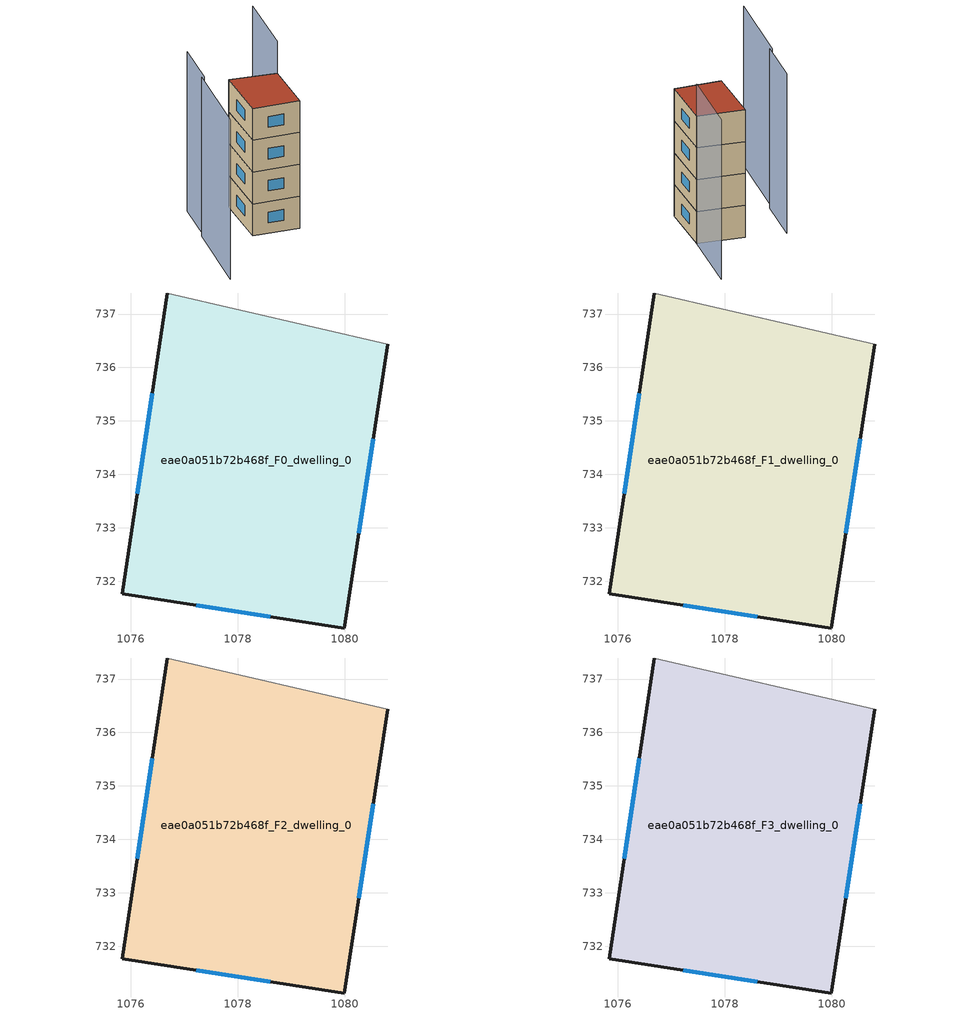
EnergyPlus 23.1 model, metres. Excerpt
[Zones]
eae0a051b72b468f_F0_dwelling_0
 floor ground (EU_floor_Construction): 1080.8,736.43 1079.99,731.12 1075.84,731.76 1076.68,737.39 z0
 wall outside (EU_wall_Construction): 1076.68,737.39 1075.84,731.76 1079.99,731.12 1080.8,736.43 z0:3
 wall adiabatic (EU_wall_Construction): 1080.8,736.43 1076.68,737.39 z0:3
 window (EU_Window_Construction): 1080.26,732.89 1080.53,734.66 / 1077.22,731.55 1078.61,731.34 / 1076.4,735.52 1076.12,733.64 z1:2
eae0a051b72b468f_F1_dwelling_0
 floor to eae0a051b72b468f_F0_dwelling_0 (EU_floor_Construction): 1080.8,736.43 1079.99,731.12 1075.84,731.76 1076.68,737.39 z3
 wall outside (EU_wall_Construction): 1076.68,737.39 1075.84,731.76 1079.99,731.12 1080.8,736.43 z3:6
 wall adiabatic (EU_wall_Construction): 1080.8,736.43 1076.68,737.39 z3:6
 window (EU_Window_Construction): 1080.26,732.89 1080.53,734.66 / 1077.22,731.55 1078.61,731.34 / 1076.4,735.52 1076.12,733.64 z4:5
eae0a051b72b468f_F2_dwelling_0
 floor to eae0a051b72b468f_F1_dwelling_0 (EU_floor_Construction): 1080.8,736.43 1079.99,731.12 1075.84,731.76 1076.68,737.39 z6
 wall outside (EU_wall_Construction): 1076.68,737.39 1075.84,731.76 1079.99,731.12 1080.8,736.43 z6:9
 wall adiabatic (EU_wall_Construction): 1080.8,736.43 1076.68,737.39 z6:9
 window (EU_Window_Construction): 1080.26,732.89 1080.53,734.66 / 1077.22,731.55 1078.61,731.34 / 1076.4,735.52 1076.12,733.64 z7:8
eae0a051b72b468f_F3_dwelling_0
 floor to eae0a051b72b468f_F2_dwelling_0 (EU_floor_Construction): 1080.8,736.43 1079.99,731.12 1075.84,731.76 1076.68,737.39 z9
 wall outside (EU_wall_Construction): 1076.68,737.39 1075.84,731.76 1079.99,731.12 1080.8,736.43 z9:12
 wall adiabatic (EU_wall_Construction): 1080.8,736.43 1076.68,737.39 z9:12
 window (EU_Window_Construction): 1080.26,732.89 1080.53,734.66 / 1077.22,731.55 1078.61,731.34 / 1076.4,735.52 1076.12,733.64 z10:11
 roof outside (EU_roof_Construction): 1079.99,731.12 1080.8,736.43 1076.68,737.39 1075.84,731.76 z12
shading: 1072.06,733.78 1070.34,725.76 / 1073.29,738.43 1072.28,733.74 / 1082.19,743.14 1080.8,736.43 z0:15
[Building]
EU S2 Campaign: North Axis=0; Terrain=City; Solar Distribution=FullExterior
[Site:Location]
Bologna: Latitude=44.5; Longitude=11.25; Time Zone=1; Elevation=37
[SizingPeriod:WeatherFileDays]
AnnualSizingPeriod: Begin Month=1; Begin Day of Month=1; End Month=12; End Day of Month=31; Day of Week for Start Day=Monday; Use Weather File Daylight Saving Period=No; Use Weather File Rain and Snow Indicators=No
[MATERIAL]
EU_InternalMass_Material: Roughness=MediumRough; Thickness=0.1; Conductivity=1; Density=1800; Specific Heat=900; Thermal Absorptance=0.9; Solar Absorptance=0.7; Visible Absorptance=0.7
[MATERIAL:NOMASS] Roughness=MediumRough; Thermal Absorptance=0.9; Solar Absorptance=0.7; Visible Absorptance=0.7
Name | Thermal Resistance
EU_wall_NoMass | 0.937881
EU_roof_NoMass | 0.548572
EU_floor_NoMass | 0.71348
[WINDOWMATERIAL:SIMPLEGLAZINGSYSTEM]
EU_Window_SimpleGlazing: UFactor=4.25633; Solar Heat Gain Coefficient=0.85; Visible Transmittance=0.85
[CONSTRUCTION]
EU_wall_Construction: EU_wall_NoMass
EU_roof_Construction: EU_roof_NoMass
EU_floor_Construction: EU_floor_NoMass
EU_Window_Construction: EU_Window_SimpleGlazing
EU_InternalMass_Construction: EU_InternalMass_Material
[ZONE] Type=1; Multiplier=1; Ceiling Height=autocalculate; Volume=69.835; Floor Area=autocalculate; Part of Total Floor Area=Yes
eae0a051b72b468f_F0_dwelling_0; eae0a051b72b468f_F1_dwelling_0; eae0a051b72b468f_F2_dwelling_0; eae0a051b72b468f_F3_dwelling_0
[INTERNALMASS] Construction=EU_InternalMass_Construction; Surface Area=23.2784
Name | Zone or ZoneList
eae0a051b72b468f_F0_dwelling_0_EU_InternalMass | eae0a051b72b468f_F0_dwelling_0
eae0a051b72b468f_F1_dwelling_0_EU_InternalMass | eae0a051b72b468f_F1_dwelling_0
eae0a051b72b468f_F2_dwelling_0_EU_InternalMass | eae0a051b72b468f_F2_dwelling_0
eae0a051b72b468f_F3_dwelling_0_EU_InternalMass | eae0a051b72b468f_F3_dwelling_0
[OTHEREQUIPMENT] Fuel Type=Electricity; Design Level Calculation Method=Watts/Area; Power per Zone Floor Area=1; Fraction Latent=0; Fraction Radiant=0; Fraction Lost=0; Carbon Dioxide Generation Rate=0; EndUse Subcategory=EU_Step8_InternalGains
Name | Zone or ZoneList or Space or SpaceList | Schedule
EU_Step8_InternalGain_eae0a051b72b468f_F0_dwelling_0_f000 | eae0a051b72b468f_F0_dwelling_0 | EU_Step8_GainSchedule_eae0a051b72b468f_F0_dwelling_0_f000
EU_Step8_InternalGain_eae0a051b72b468f_F1_dwelling_0_f000 | eae0a051b72b468f_F1_dwelling_0 | EU_Step8_GainSchedule_eae0a051b72b468f_F1_dwelling_0_f000
EU_Step8_InternalGain_eae0a051b72b468f_F2_dwelling_0_f000 | eae0a051b72b468f_F2_dwelling_0 | EU_Step8_GainSchedule_eae0a051b72b468f_F2_dwelling_0_f000
EU_Step8_InternalGain_eae0a051b72b468f_F3_dwelling_0_f000 | eae0a051b72b468f_F3_dwelling_0 | EU_Step8_GainSchedule_eae0a051b72b468f_F3_dwelling_0_f000
[ZONEVENTILATION:DESIGNFLOWRATE] Schedule=EU_AlwaysOn; Design Flow Rate Calculation Method=AirChanges/Hour; Air Changes per Hour=0.687892; Ventilation Type=Natural; Fan Pressure Rise=0; Fan Total Efficiency=1; Constant Term Coefficient=1; Temperature Term Coefficient=0; Velocity Term Coefficient=0; Velocity Squared Term Coefficient=0; Minimum Indoor Temperature=-100; Maximum Indoor Temperature=100; Delta Temperature=-100; Minimum Outdoor Temperature=-100; Maximum Outdoor Temperature=100; Maximum Wind Speed=40
Name | Zone or ZoneList or Space or SpaceList
EU_ConstantAir_eae0a051b72b468f_F0_dwelling_0 | eae0a051b72b468f_F0_dwelling_0
EU_ConstantAir_eae0a051b72b468f_F1_dwelling_0 | eae0a051b72b468f_F1_dwelling_0
EU_ConstantAir_eae0a051b72b468f_F2_dwelling_0 | eae0a051b72b468f_F2_dwelling_0
EU_ConstantAir_eae0a051b72b468f_F3_dwelling_0 | eae0a051b72b468f_F3_dwelling_0
[HVACTEMPLATE:THERMOSTAT] Constant Heating Setpoint=20; Constant Cooling Setpoint=50
EU_HeatOnly_eae0a051b72b468f_F0_dwelling_0; EU_HeatOnly_eae0a051b72b468f_F1_dwelling_0; EU_HeatOnly_eae0a051b72b468f_F2_dwelling_0; EU_HeatOnly_eae0a051b72b468f_F3_dwelling_0
[HVACTEMPLATE:ZONE:IDEALLOADSAIRSYSTEM] System Availability Schedule=EU_AlwaysOn; Maximum Heating Supply Air Temperature=50; Minimum Cooling Supply Air Temperature=13; Maximum Heating Supply Air Humidity Ratio=0.0156; Minimum Cooling Supply Air Humidity Ratio=0.0077; Heating Limit=NoLimit; Cooling Limit=NoLimit; Heating Availability Schedule=EU_AlwaysOn; Cooling Availability Schedule=EU_CoolingOff; Dehumidification Control Type=ConstantSensibleHeatRatio; Cooling Sensible Heat Ratio=0.7; Dehumidification Setpoint=60; Humidification Control Type=None; Humidification Setpoint=30; Outdoor Air Method=None; Outdoor Air Flow Rate per Person=0.00944; Outdoor Air Flow Rate per Zone Floor Area=0; Outdoor Air Flow Rate per Zone=0; Demand Controlled Ventilation Type=None; Outdoor Air Economizer Type=NoEconomizer; Heat Recovery Type=None; Sensible Heat Recovery Effectiveness=0.7; Latent Heat Recovery Effectiveness=0.65
Name | Template Thermostat
eae0a051b72b468f_F0_dwelling_0 | EU_HeatOnly_eae0a051b72b468f_F0_dwelling_0
eae0a051b72b468f_F1_dwelling_0 | EU_HeatOnly_eae0a051b72b468f_F1_dwelling_0
eae0a051b72b468f_F2_dwelling_0 | EU_HeatOnly_eae0a051b72b468f_F2_dwelling_0
eae0a051b72b468f_F3_dwelling_0 | EU_HeatOnly_eae0a051b72b468f_F3_dwelling_0
[SIZING:ZONE] Zone Cooling Design Supply Air Temperature Input Method=SupplyAirTemperature; Zone Cooling Design Supply Air Temperature=13; Zone Heating Design Supply Air Temperature Input Method=SupplyAirTemperature; Zone Heating Design Supply Air Temperature=50; Zone Cooling Design Supply Air Humidity Ratio=0.008; Zone Heating Design Supply Air Humidity Ratio=0.008; Cooling Design Air Flow Method=DesignDay; Cooling Design Air Flow Rate=0; Cooling Minimum Air Flow per Zone Floor Area=0.000762; Cooling Minimum Air Flow=0; Cooling Minimum Air Flow Fraction=0.2; Heating Design Air Flow Method=DesignDay; Heating Design Air Flow Rate=0; Heating Maximum Air Flow per Zone Floor Area=0.002032; Heating Maximum Air Flow=0.141576; Heating Maximum Air Flow Fraction=0.3; Account for Dedicated Outdoor Air System=No; Dedicated Outdoor Air System Control Strategy=NeutralSupplyAir; Dedicated Outdoor Air Low Setpoint Temperature for Design=autosize; Dedicated Outdoor Air High Setpoint Temperature for Design=autosize; Zone Load Sizing Method=Sensible Load Only No Latent Load; Zone Latent Cooling Design Supply Air Humidity Ratio Input Method=HumidityRatioDifference; Zone Cooling Design Supply Air Humidity Ratio Difference=0.005; Zone Latent Heating Design Supply Air Humidity Ratio Input Method=HumidityRatioDifference; Zone Humidification Design Supply Air Humidity Ratio Difference=0.005
eae0a051b72b468f_F0_dwelling_0; eae0a051b72b468f_F1_dwelling_0; eae0a051b72b468f_F2_dwelling_0; eae0a051b72b468f_F3_dwelling_0
[SCHEDULE:CONSTANT]
Name | Hourly Value
EU_AlwaysOn | 1
EU_CoolingOff | 0
[SCHEDULE:FILE] Column Number=1; Rows to Skip at Top=0; Number of Hours of Data=8760; Column Separator=Comma; Interpolate to Timestep=No; Minutes per Item=60; Adjust Schedule for Daylight Savings=Yes
Name | File
EU_Step8_GainSchedule_eae0a051b72b468f_F0_dwelling_0_f000 | ../../schedules/eae0a051b72b468f/eae0a051b72b468f_F0_dwelling_0_f000_gain.csv
EU_Step8_GainSchedule_eae0a051b72b468f_F1_dwelling_0_f000 | ../../schedules/eae0a051b72b468f/eae0a051b72b468f_F1_dwelling_0_f000_gain.csv
EU_Step8_GainSchedule_eae0a051b72b468f_F2_dwelling_0_f000 | ../../schedules/eae0a051b72b468f/eae0a051b72b468f_F2_dwelling_0_f000_gain.csv
EU_Step8_GainSchedule_eae0a051b72b468f_F3_dwelling_0_f000 | ../../schedules/eae0a051b72b468f/eae0a051b72b468f_F3_dwelling_0_f000_gain.csv
